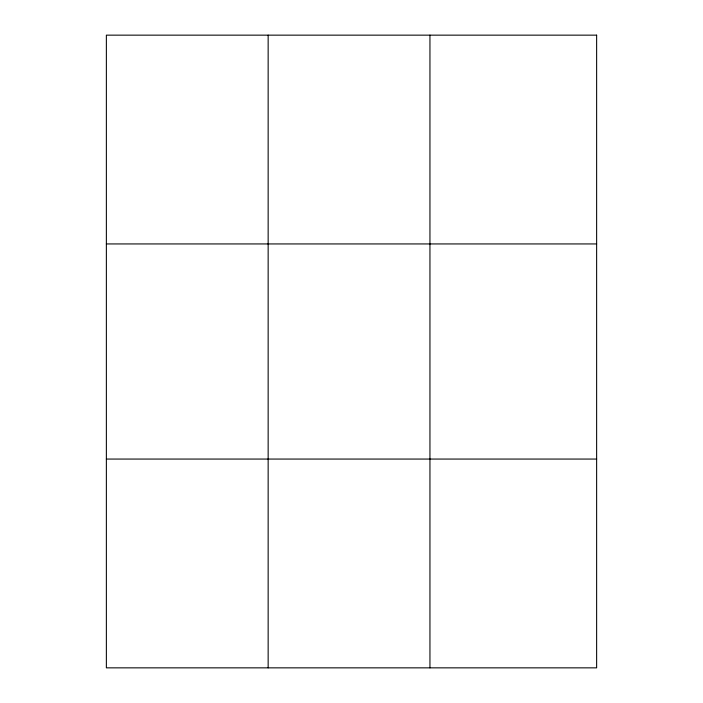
<?xml version="1.0" encoding="UTF-8"?>
<svg xmlns="http://www.w3.org/2000/svg" width="703" height="703" viewBox="0 0 703 703"><rect width="100%" height="100%" fill="white"/><g stroke="black" fill="none" stroke-linecap="round" stroke-linejoin="round"><path stroke-width="1.05" d="M268.151 35.15L268.151 667.85M429.946 35.15L429.946 667.85M106.364 243.941L596.636 243.941M106.364 459.059L596.636 459.059M596.636 35.15L596.636 667.85L106.364 667.85L106.364 35.15L596.636 35.15"/></g></svg>
